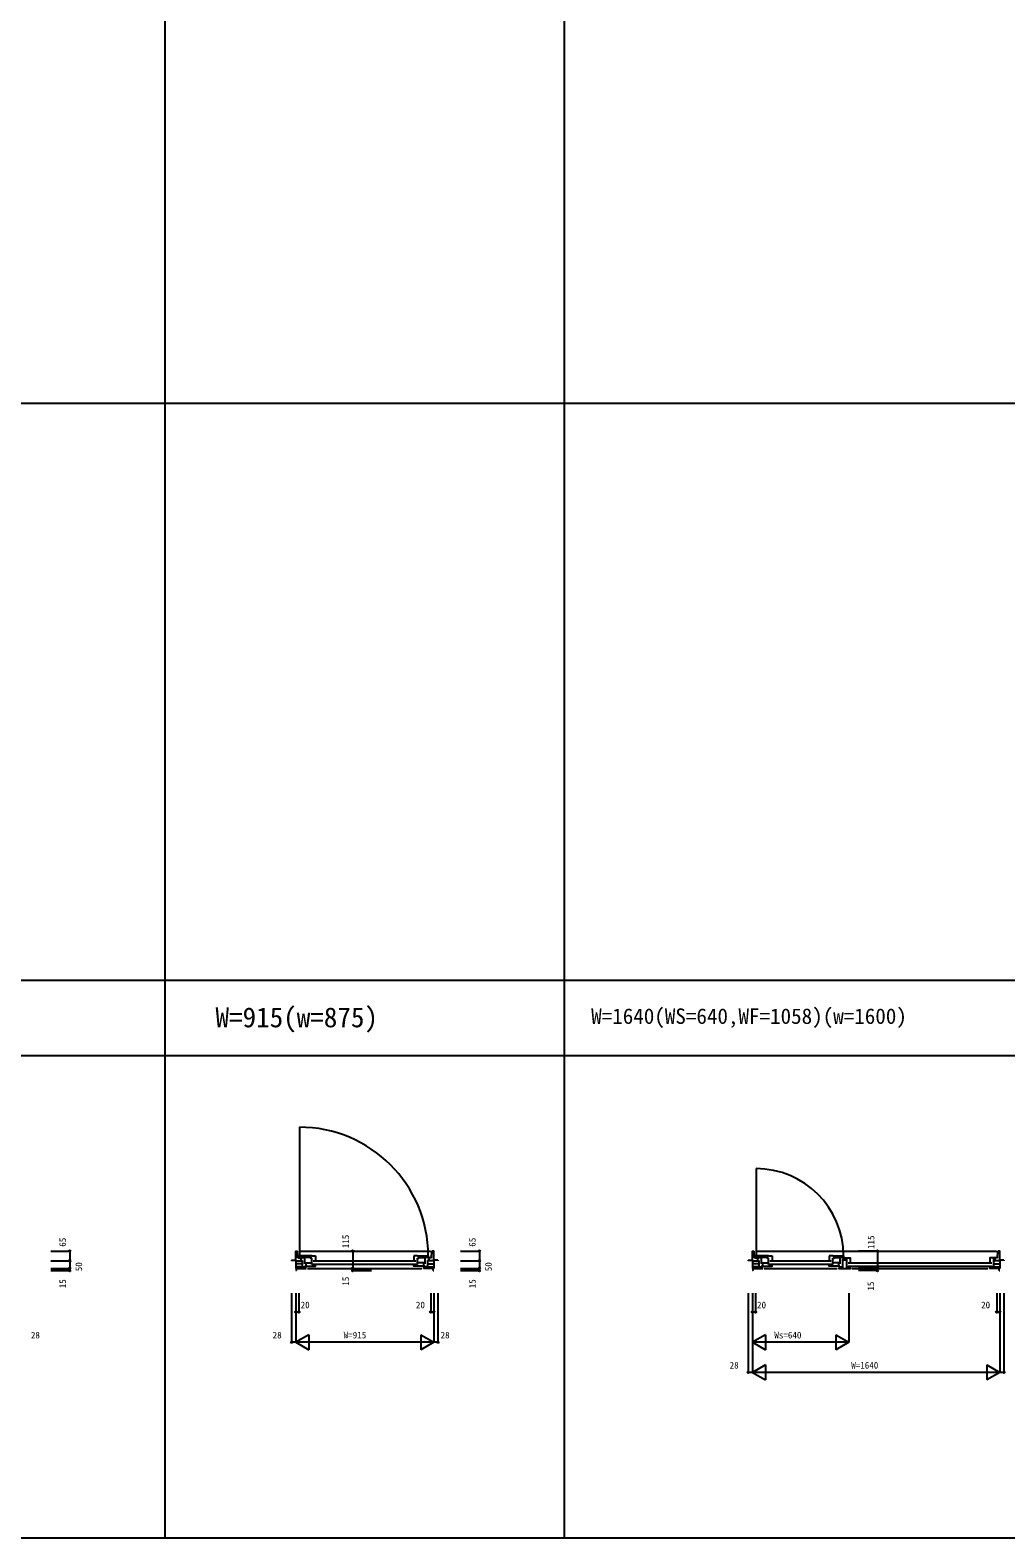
# Model space of a CAD drawing. Units: millimetres, scale not verified. Extents: x -13750 to 13750, y -10000 to 10000.
# Drawn here: x -6195 to 277, y -10000 to 0 of the extents above; entities that cross this region are included whole.
import ezdxf
from ezdxf.enums import TextEntityAlignment as Align

# ---------------------------------------------------------------- set-up
doc = ezdxf.new("R2010")
doc.units = ezdxf.units.MM
doc.header["$LTSCALE"] = 50
for name, color, linetype in [('0-0_0', 3, 'Continuous'), ('0-2_YKK_B1', 4, 'Continuous'), ('0-4_YKK_F1', 7, 'Continuous'), ('0-6_YKK_N1', 2, 'Continuous')]:
    doc.layers.add(name, color=color, linetype=linetype)
doc.styles.add('ＭＳ ゴシック', font='')
doc.styles.get('ＭＳ ゴシック').set_extended_font_data('MS Gothic')

msp = doc.modelspace()

# ---------------------------------------------------------------- linework, layer by layer
at = {"layer": '0-2_YKK_B1'}
for p, q in [((-4408.8, -7276.2), (-4408.8, -8121.8)), ((-1379.64, -7551.19), (-1379.64, -8121.8)), ((-4418.14, -8142.5), (-4420.5, -8097.5)), ((-4410.5, -8097.5), (-3539.5, -8097.5)), ((-3531.86, -8142.5), (-3529.5, -8097.5)), ((-1388.98, -8142.5), (-1391.34, -8097.5)), ((-1381.34, -8097.5), (214.66, -8097.5)), ((222.31, -8142.5), (224.66, -8097.5)), ((-4460.5, -8159.1), (-4460.5, -8162.5)), ((-4432.5, -8159.1), (-4432.5, -8212.5)), ((-4432.5, -8162.5), (-4390.5, -8162.5)), ((-4390.5, -8182.5), (-4432.5, -8182.5)), ((-4418.14, -8142.5), (-4390.5, -8142.5)), ((-4400.1, -8131.5), (-4417.5, -8131.5)), ((-4408.8, -8122.8), (-4408.8, -8140.2)), ((-4399.7, -8142.5), (-4399.7, -8159.4)), ((-4399.7, -8159.4), (-4390.5, -8159.4)), ((-4326.5, -8128.5), (-4398.5, -8128.5)), ((-4398.5, -8128.5), (-4398.5, -8139.5)), ((-4398.5, -8139.5), (-4374.5, -8139.5)), ((-4390.5, -8159.4), (-4390.5, -8202.5)), ((-4374.5, -8139.5), (-4374.5, -8181.5)), ((-4335.7, -8139.5), (-4374.5, -8139.5)), ((-4365.4, -8176.1), (-4326.5, -8176.1)), ((-4326.5, -8128.5), (-4326.5, -8131.4)), ((-4326.5, -8128.7), (-4302.5, -8128.7)), ((-4326.5, -8188), (-4326.5, -8145.4)), ((-4316.5, -8162.5), (-3635.5, -8162.5)), ((-4316.5, -8184.5), (-3635.5, -8184.5)), ((-4302.5, -8128.7), (-4302.5, -8164.5)), ((-3625.5, -8128.7), (-3649.5, -8128.7)), ((-3649.5, -8128.7), (-3649.5, -8164.5)), ((-3625.5, -8128.5), (-3553.5, -8128.5)), ((-3625.5, -8128.5), (-3625.5, -8131.4)), ((-3625.5, -8188), (-3625.5, -8145.4)), ((-3586.6, -8176.1), (-3625.5, -8176.1)), ((-3616.3, -8139.5), (-3577.5, -8139.5)), ((-3553.5, -8139.5), (-3577.5, -8139.5)), ((-3577.5, -8139.5), (-3577.5, -8181.5)), ((-3531.86, -8142.5), (-3559.5, -8142.5)), ((-3550.3, -8159.4), (-3559.5, -8159.4)), ((-3559.5, -8159.4), (-3559.5, -8202.5)), ((-3517.5, -8162.5), (-3559.5, -8162.5)), ((-3559.5, -8182.5), (-3517.5, -8182.5)), ((-3553.5, -8128.5), (-3553.5, -8139.5)), ((-3550.3, -8142.5), (-3550.3, -8159.4)), ((-3517.5, -8159.1), (-3517.5, -8212.5)), ((-3489.5, -8159.1), (-3489.5, -8162.5)), ((-1431.34, -8159.1), (-1431.34, -8162.5)), ((-1403.34, -8159.1), (-1403.34, -8212.5)), ((-1403.34, -8162.5), (-1361.34, -8162.5)), ((-1361.34, -8182.5), (-1403.34, -8182.5)), ((-1388.98, -8142.5), (-1361.34, -8142.5)), ((-1370.94, -8131.5), (-1388.34, -8131.5)), ((-1379.64, -8122.8), (-1379.64, -8140.2)), ((-1370.54, -8142.5), (-1370.54, -8159.4)), ((-1370.54, -8159.4), (-1361.34, -8159.4)), ((-1297.34, -8128.5), (-1369.34, -8128.5)), ((-1369.34, -8128.5), (-1369.34, -8139.5)), ((-1369.34, -8139.5), (-1345.34, -8139.5)), ((-1361.34, -8159.4), (-1361.34, -8202.5)), ((-1345.34, -8139.5), (-1345.34, -8181.5)), ((-1306.54, -8139.5), (-1345.34, -8139.5)), ((-1336.24, -8176.1), (-1297.34, -8176.1)), ((-1297.34, -8128.5), (-1297.34, -8131.4)), ((-1297.34, -8128.7), (-1273.34, -8128.7)), ((-1297.34, -8188), (-1297.34, -8145.4)), ((-1287.34, -8162.5), (-881.34, -8162.5)), ((-1287.34, -8184.5), (-881.34, -8184.5)), ((-1273.34, -8128.7), (-1273.34, -8164.5)), ((-871.34, -8128.7), (-895.34, -8128.7)), ((-895.34, -8128.7), (-895.34, -8164.5)), ((-871.34, -8128.5), (-799.34, -8128.5)), ((-871.34, -8128.5), (-871.34, -8131.4)), ((-871.34, -8188), (-871.34, -8145.4)), ((-832.44, -8176.1), (-871.34, -8176.1)), ((-862.14, -8139.5), (-823.34, -8139.5)), ((-799.34, -8139.5), (-823.34, -8139.5)), ((-823.34, -8139.5), (-823.34, -8181.5)), ((-805.34, -8148.7), (-805.34, -8212.5)), ((-805.34, -8157), (-779.34, -8157)), ((-799.34, -8128.5), (-799.34, -8139.5)), ((-796.14, -8142.5), (-796.14, -8157)), ((-788.54, -8142.5), (-788.54, -8157)), ((-779.34, -8148.7), (-779.34, -8212.5)), ((-769.34, -8176.5), (184.66, -8176.5)), ((-769.34, -8198.5), (184.66, -8198.5)), ((222.31, -8142.5), (194.66, -8142.5)), ((194.66, -8142.5), (194.66, -8153.5)), ((203.86, -8157), (194.66, -8157)), ((194.66, -8157), (194.66, -8202.5)), ((236.66, -8162.5), (194.66, -8162.5)), ((194.66, -8182.5), (236.66, -8182.5)), ((203.86, -8142.5), (203.86, -8157)), ((236.66, -8159.1), (236.66, -8212.5)), ((264.66, -8159.1), (264.66, -8162.5)), ((-4390.5, -8202.5), (-4432.5, -8202.5)), ((-4428.5, -8212.5), (-4432.5, -8212.5)), ((-4428.5, -8227.5), (-4432.5, -8227.5)), ((-4428.5, -8227.5), (-4428.5, -8212.5)), ((-4428.5, -8212.5), (-4364.5, -8212.5)), ((-4390.5, -8202.5), (-4378.5, -8202.5)), ((-4378.5, -8212.5), (-4378.5, -8202.5)), ((-4378.5, -8202.5), (-4374.3, -8202.5)), ((-4366.5, -8212.5), (-4366.5, -8202.5)), ((-4354.5, -8212.5), (-3595.5, -8212.5)), ((-3521.5, -8212.5), (-3585.5, -8212.5)), ((-3583.5, -8212.5), (-3583.5, -8202.5)), ((-3571.5, -8202.5), (-3575.7, -8202.5)), ((-3571.5, -8212.5), (-3571.5, -8202.5)), ((-3559.5, -8202.5), (-3571.5, -8202.5)), ((-3559.5, -8202.5), (-3517.5, -8202.5)), ((-3521.5, -8227.5), (-3521.5, -8212.5)), ((-3521.5, -8212.5), (-3517.5, -8212.5)), ((-3521.5, -8227.5), (-3517.5, -8227.5)), ((-1361.34, -8202.5), (-1403.34, -8202.5)), ((-1399.34, -8212.5), (-1403.34, -8212.5)), ((-1399.34, -8227.5), (-1403.34, -8227.5)), ((-1399.34, -8227.5), (-1399.34, -8212.5)), ((-1399.34, -8212.5), (-1335.34, -8212.5)), ((-1361.34, -8202.5), (-1349.34, -8202.5)), ((-1349.34, -8212.5), (-1349.34, -8202.5)), ((-1349.34, -8202.5), (-1345.14, -8202.5)), ((-1337.34, -8212.5), (-1337.34, -8202.5)), ((-1325.34, -8212.5), (-841.34, -8212.5)), ((-821.54, -8202.5), (-805.34, -8202.5)), ((-817.34, -8202.5), (-817.34, -8212.5)), ((-779.34, -8202.5), (-763.14, -8202.5)), ((-767.34, -8202.5), (-767.34, -8212.5)), ((-743.34, -8212.5), (158.66, -8212.5)), ((232.66, -8212.5), (168.66, -8212.5)), ((170.66, -8212.5), (170.66, -8202.5)), ((170.66, -8202.5), (174.96, -8202.5)), ((182.66, -8202.5), (178.46, -8202.5)), ((182.66, -8212.5), (182.66, -8202.5)), ((194.66, -8202.5), (182.66, -8202.5)), ((194.66, -8202.5), (236.66, -8202.5)), ((232.66, -8227.5), (232.66, -8212.5)), ((232.66, -8212.5), (236.66, -8212.5)), ((232.66, -8227.5), (236.66, -8227.5))]:
    msp.add_line(p, q, dxfattribs=at)
for points in [[(-4460.5, -8159.1), (-4432.5, -8159.1), (-4432.5, -8097.5), (-4420.5, -8097.5)], [(-3489.5, -8159.1), (-3517.5, -8159.1), (-3517.5, -8097.5), (-3529.5, -8097.5)], [(-1431.34, -8159.1), (-1403.34, -8159.1), (-1403.34, -8097.5), (-1391.34, -8097.5)], [(264.66, -8159.1), (236.66, -8159.1), (236.66, -8097.5), (224.66, -8097.5)], [(-4374.5, -8176.1), (-4365.4, -8176.1), (-4365.4, -8198.5)], [(-4374.5, -8198.5), (-4302.5, -8198.5), (-4302.5, -8188), (-4326.5, -8188)], [(-4326.5, -8145.4), (-4335.7, -8145.4), (-4335.7, -8128.5)], [(-3577.5, -8198.5), (-3649.5, -8198.5), (-3649.5, -8188), (-3625.5, -8188)], [(-3625.5, -8145.4), (-3616.3, -8145.4), (-3616.3, -8128.5)], [(-3577.5, -8176.1), (-3586.6, -8176.1), (-3586.6, -8198.5)], [(-1345.34, -8176.1), (-1336.24, -8176.1), (-1336.24, -8198.5)], [(-1345.34, -8198.5), (-1273.34, -8198.5), (-1273.34, -8188), (-1297.34, -8188)], [(-1297.34, -8145.4), (-1306.54, -8145.4), (-1306.54, -8128.5)], [(-823.34, -8198.5), (-895.34, -8198.5), (-895.34, -8188), (-871.34, -8188)], [(-871.34, -8145.4), (-862.14, -8145.4), (-862.14, -8128.5)], [(-823.34, -8176.1), (-832.44, -8176.1), (-832.44, -8198.5)], [(-805.34, -8145.4), (-805.34, -8142.5), (-779.34, -8142.5), (-779.34, -8145.4)], [(-779.34, -8142.7), (-755.34, -8142.7), (-755.34, -8178.5)], [(194.66, -8142.7), (170.66, -8142.7), (170.66, -8178.5)], [(-825.04, -8202.5), (-829.34, -8202.5), (-829.34, -8210.7), (-831.34, -8210.7), (-831.34, -8212.5), (-753.34, -8212.5), (-753.34, -8210.7), (-755.34, -8210.7), (-755.34, -8202.5), (-759.64, -8202.5)]]:
    msp.add_lwpolyline(points, dxfattribs=at)
for centre in [(-4408.8, -8131.5), (-1379.64, -8131.5)]:
    msp.add_circle(centre, 6.7, dxfattribs=at)
for centre, radius, start in [((-4408.8, -8131.5), 855.3, 0.22452), ((-1379.64, -8131.5), 580.3, 0.24515)]:
    msp.add_arc(centre, radius, start, 90, dxfattribs=at)
at = {"layer": '0-4_YKK_F1'}
for p, q in [((-5300, -10000), (-5300, 9500)), ((-2650, -10000), (-2650, 9500)), ((-13750, -2475), (13250, -2475)), ((-13750, -6300), (13250, -6300)), ((-13750, -6800), (13250, -6800)), ((-13750, -10000), (13750, -10000))]:
    msp.add_line(p, q, dxfattribs=at)
at = {"layer": '0-6_YKK_N1'}
for p, q in [((-6057, -8097.5), (-5932, -8097.5)), ((-5932, -8097.5), (-5932, -8227.5)), ((-4054.94, -8097.5), (-4054.94, -8227.5)), ((-4054.94, -8097.5), (-3929.94, -8097.5)), ((-3339.5, -8097.5), (-3214.5, -8097.5)), ((-3214.5, -8097.5), (-3214.5, -8227.5)), ((-574.45, -8097.5), (-699.45, -8097.5)), ((-574.45, -8097.5), (-574.45, -8227.5)), ((-6057, -8162.5), (-5932, -8162.5)), ((-3339.5, -8162.5), (-3214.5, -8162.5)), ((-6057, -8212.5), (-5932, -8212.5)), ((-6057, -8227.5), (-5932, -8227.5)), ((-4054.94, -8212.5), (-3929.94, -8212.5)), ((-4054.94, -8227.5), (-3929.94, -8227.5)), ((-3339.5, -8212.5), (-3214.5, -8212.5)), ((-3339.5, -8227.5), (-3214.5, -8227.5)), ((-574.45, -8212.5), (-699.45, -8212.5)), ((-574.45, -8227.5), (-699.45, -8227.5)), ((-4460.5, -8377.5), (-4460.5, -8702.5)), ((-4432.5, -8377.5), (-4432.5, -8702.5)), ((-4412.5, -8377.5), (-4412.5, -8502.5)), ((-3537.5, -8377.5), (-3537.5, -8502.5)), ((-3517.5, -8377.5), (-3517.5, -8702.5)), ((-3489.5, -8377.5), (-3489.5, -8702.5)), ((-1431.34, -8377.5), (-1431.34, -8902.5)), ((-1403.34, -8377.5), (-1403.34, -8902.5)), ((-1383.34, -8377.5), (-1383.34, -8502.5)), ((-763.34, -8377.5), (-763.34, -8702.5)), ((216.66, -8377.5), (216.66, -8502.5)), ((236.66, -8377.5), (236.66, -8902.5)), ((264.67, -8377.5), (264.67, -8902.5)), ((-4412.5, -8502.5), (-4432.5, -8502.5)), ((-3537.5, -8502.5), (-3517.5, -8502.5)), ((-1383.34, -8502.5), (-1403.34, -8502.5)), ((216.66, -8502.5), (236.66, -8502.5)), ((-4345.9, -8652.5), (-4432.5, -8702.5)), ((-4345.9, -8652.5), (-4345.9, -8752.5)), ((-3604.1, -8652.5), (-3604.1, -8752.5)), ((-3604.1, -8652.5), (-3517.5, -8702.5)), ((-1316.73, -8652.5), (-1403.34, -8702.5)), ((-1316.73, -8652.5), (-1316.73, -8752.5)), ((-849.94, -8652.5), (-849.94, -8752.5)), ((-849.94, -8652.5), (-763.34, -8702.5)), ((-3489.5, -8702.5), (-4460.5, -8702.5)), ((-4432.5, -8702.5), (-4345.9, -8752.5)), ((-3517.5, -8702.5), (-3604.1, -8752.5)), ((-1403.34, -8702.5), (-1316.73, -8752.5)), ((-763.34, -8702.5), (-1403.34, -8702.5)), ((-763.34, -8702.5), (-849.94, -8752.5)), ((-1316.73, -8852.5), (-1403.34, -8902.5)), ((-1316.73, -8852.5), (-1316.73, -8952.5)), ((150.06, -8852.5), (236.66, -8902.5)), ((150.06, -8852.5), (150.06, -8952.5)), ((264.67, -8902.5), (-1431.34, -8902.5)), ((-1403.34, -8902.5), (-1316.73, -8952.5)), ((236.66, -8902.5), (150.06, -8952.5))]:
    msp.add_line(p, q, dxfattribs=at)
for centre in [(-5932, -8097.5), (-4054.94, -8097.5), (-3214.5, -8097.5), (-574.45, -8097.5), (-5932, -8162.5), (-3214.5, -8162.5), (-5932, -8212.5), (-5932, -8227.5), (-4054.94, -8212.5), (-4054.69, -8227.5), (-3214.5, -8212.5), (-3214.5, -8227.5), (-574.45, -8212.5), (-574.45, -8227.5), (-4432.5, -8502.5), (-4412.5, -8502.5), (-3537.5, -8502.5), (-3517.5, -8502.5), (-1403.34, -8502.5), (-1383.34, -8502.5), (216.66, -8502.5), (236.66, -8502.5), (-4460.5, -8702.5), (-3489.5, -8702.5), (-1431.34, -8902.5), (264.67, -8902.5)]:
    msp.add_circle(centre, 5, dxfattribs=at)

# ---------------------------------------------------------------- texts
at = {"layer": '0-0_0', "style": 'ＭＳ ゴシック'}
for s, height, p in [('W=915(w=875)', 132, (-4965, -6653.37)), ('W=1640(WS=640,WF=1058)(w=1600)', 102.6, (-2473.33, -6621.7))]:
    msp.add_text(s, height=height, dxfattribs=at).set_placement(p, align=Align.BOTTOM_LEFT)
at = {"layer": '0-6_YKK_N1', "style": 'ＭＳ ゴシック'}
for s, p in [('115', (-4066.94, -8079.2)), ('115', (-581.83, -8084.23)), ('65', (-5944, -8069.2)), ('65', (-3226.5, -8069.2)), ('50', (-5836.76, -8231.59)), ('50', (-3119.26, -8231.59)), ('15', (-5944, -8344.56)), ('15', (-4066.94, -8327.51)), ('15', (-3226.5, -8344.56)), ('15', (-583.69, -8360.16))]:
    msp.add_text(s, height=43.99, rotation=90, dxfattribs=at).set_placement(p, align=Align.BOTTOM_LEFT)
for s, p in [('20', (-4400.35, -8490.5)), ('20', (-3635.83, -8490.5)), ('20', (-1373.2, -8490.5)), ('20', (113, -8490.5)), ('28', (-6189.57, -8690.5)), ('28', (-4586.15, -8690.5)), ('W=915', (-4115, -8690.5)), ('28', (-3472.07, -8690.5)), ('Ws=640', (-1258.34, -8690.5)), ('28', (-1554.99, -8890.5)), ('W=1640', (-748.33, -8890.5))]:
    msp.add_text(s, height=43.99, dxfattribs=at).set_placement(p, align=Align.BOTTOM_LEFT)

doc.saveas('drawing.dxf')
